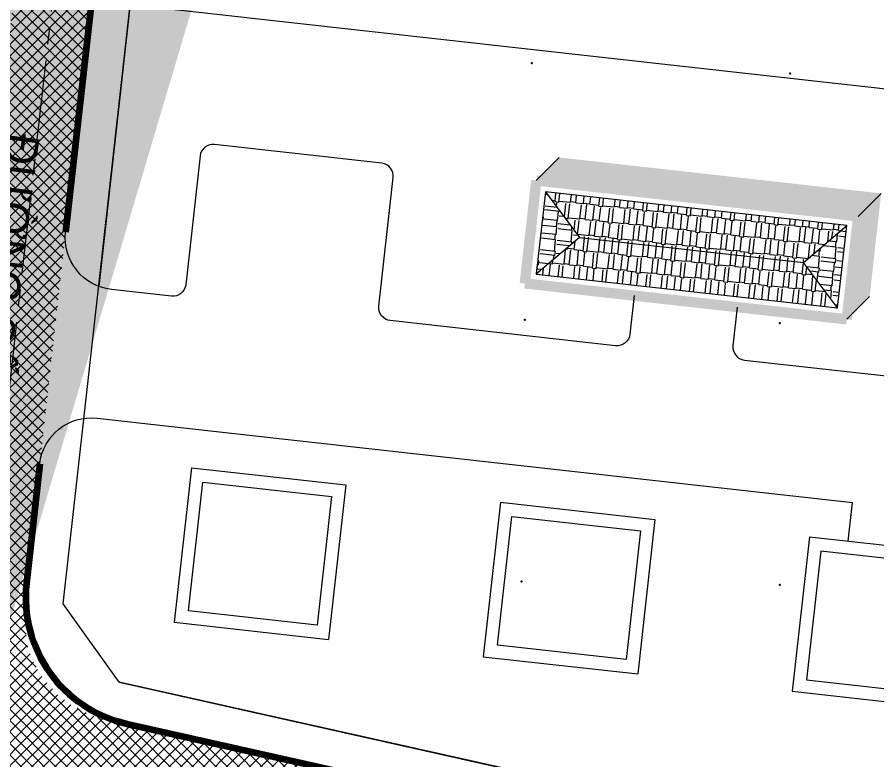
# Model space of a CAD drawing. Header units: millimetres. Extents: x 89040 to 596321, y -313033 to 2401191.
# Drawn here: x 596120 to 596186.3, y 1200442.7 to 1200500 of the extents above; entities that cross this region are included whole.
import ezdxf

# ---------------------------------------------------------------- set-up
doc = ezdxf.new("R2010")
doc.units = ezdxf.units.MM
doc.header["$MEASUREMENT"] = 0
doc.linetypes.add('CENTER', pattern=[50.800000000000004, 31.75, -6.349999999999999, 6.349999999999999, -6.349999999999999])
doc.layers.get('0').update_dxf_attribs({"color": 251, "lineweight": 9})
for name, color, linetype, lineweight in [('1', 8, 'Continuous', 13), ('4 duong di', 11, 'Continuous', 9), ('BONGDO', 251, 'Continuous', 9), ('CONGTRINH', 7, 'Continuous', 20), ('CONGTRINH2', 30, 'Continuous', 18), ('KY HIEU', 9, 'Continuous', 9), ('LEDUONG', 6, 'Continuous', 20), ('LONGDUONG', 4, 'Continuous', 90), ('MANH', 8, 'Continuous', 9), ('TEXT', 7, 'Continuous', 25), ('truc', 8, 'CENTER', 9), ('XE', 8, 'Continuous', 5)]:
    doc.layers.add(name, color=color, linetype=linetype, lineweight=lineweight)
doc.layers.add('DUONG NOI BO CONG TRINH', color=7, linetype='Continuous', lineweight=20, true_color=0x5e5e5e)
doc.layers.add('NOI-SUY-5', color=5, linetype='Continuous')
doc.styles.add('FRANKO', font='VFRANKO.TTF')
doc.styles.add('THAO', font='VHELVCN.TTF')
doc.styles.add('VN', font='VHELVCN.TTF')
doc.dimstyles.new('HOA75', dxfattribs={"dimscale": 0, "dimtxt": 450, "dimasz": 120, "dimexe": 150, "dimexo": 0, "dimgap": 50, "dimtad": 1, "dimdec": 0, "dimrnd": 0.001, "dimzin": 13, "dimdsep": 46, "dimtxsty": 'VN', "dimblk": 'TICKA', "dimcen": 0.09, "dimclrd": 9, "dimclre": 9, "dimclrt": 7, "dimadec": 0, "dimazin": 0, "dimtfac": 1, "dimtdec": 0, "dimtix": 1, "dimtmove": 2, "dimatfit": 3, "dimldrblk": 'PL1', "dimfxl": 1, "dimtolj": 1, "dimtzin": 13, "dimarcsym": 0})
doc.dimstyles.new('SK100-M', dxfattribs={"dimscale": 100, "dimtxt": 3.6, "dimasz": 1.5, "dimexe": 3, "dimexo": 2, "dimgap": 0.5, "dimtad": 1, "dimdec": 0, "dimtxsty": 'THAO', "dimblk": 'ARCHTICK', "dimcen": 0.091, "dimdle": 3, "dimclrd": 256, "dimclre": 256, "dimclrt": 9, "dimadec": 0, "dimazin": 0, "dimtfac": 1, "dimtdec": 0, "dimtmove": 2, "dimatfit": 3, "dimfxl": 55, "dimfxlon": 1, "dimlwe": -1, "dimarcsym": 0})
pattern_1 = [(45, (594650.3527654881, 1198136.11866812), (-0.4419417382415922, 0.4419417382415923), []), (135, (594650.3527654881, 1198136.11866812), (-0.4419417382415923, -0.4419417382415922), [])]
pattern_2 = [(354.0000000000001, (594650.3527654881, 1198136.11866812), (2.661464989110281, 0.926878693109412), [0.5999999999999995, -0.4999999999999998, 0.6999999999999995, -0.2999999999999998, 0.8999999999999996, -0.3999999999999998]), (354.0000000000001, (594650.9547050486, 1198136.105677137), (2.661464989110281, 0.926878693109412), [0.4999999999999998, -1.899999999999999, 0.3999999999999998, -0.5999999999999995]), (354.0000000000001, (594652.135065265, 1198135.855927744), (2.661464989110281, 0.926878693109412), [0.2999999999999998, -3.099999999999997]), (84.00000000000003, (594650.3527654881, 1198136.11866812), (-0.7199094551418482, 1.282275468219433), [1.15, -3.65]), (84.00000000000003, (594650.9494786253, 1198136.055951042), (-0.7199094551418482, 1.282275468219433), [1.125, -3.675]), (84.00000000000003, (594651.446739573, 1198136.00368681), (-0.7199094551418482, 1.282275468219433), [1.05, -3.75]), (84.00000000000003, (594652.135065265, 1198135.855927744), (-0.7199094551418482, 1.282275468219433), [1.15, -3.65]), (84.00000000000003, (594652.4334218337, 1198135.824569205), (-0.7199094551418482, 1.282275468219433), [1.15, -3.65]), (84.00000000000003, (594653.3363311742, 1198135.80508273), (-0.7199094551418482, 1.282275468219433), [1.1, -3.7])]
pattern_3 = [(84, (594650.3527654881, 1198136.11866812), (-0.9268786931094116, 2.661464989110281), [0.5999999999999995, -0.4999999999999998, 0.6999999999999995, -0.2999999999999998, 0.8999999999999996, -0.3999999999999998]), (84, (594650.3657564713, 1198136.72060768), (-0.9268786931094116, 2.661464989110281), [0.4999999999999998, -1.899999999999999, 0.3999999999999998, -0.5999999999999995]), (84, (594650.6155058641, 1198137.900967897), (-0.9268786931094116, 2.661464989110281), [0.2999999999999998, -3.099999999999997]), (174, (594650.3527654881, 1198136.11866812), (-1.282275468219433, -0.7199094551418482), [1.15, -3.65]), (174, (594650.415482566, 1198136.715381257), (-1.282275468219433, -0.7199094551418482), [1.125, -3.675]), (174, (594650.4677467977, 1198137.212642205), (-1.282275468219433, -0.7199094551418482), [1.05, -3.75]), (174, (594650.6155058641, 1198137.900967897), (-1.282275468219433, -0.7199094551418482), [1.15, -3.65]), (174, (594650.6468644033, 1198138.199324465), (-1.282275468219433, -0.7199094551418482), [1.15, -3.65]), (174, (594650.6663508778, 1198139.102233806), (-1.282275468219433, -0.7199094551418482), [1.1, -3.7])]

# ---------------------------------------------------------------- blocks, each defined once
blk = doc.blocks.new('_ARCHTICK')
at = {"color": 0, "linetype": 'ByBlock', "const_width": 0.15}
blk.add_lwpolyline([(-0.5, -0.5), (0.5, 0.5)], dxfattribs=at)
blk = doc.blocks.new('PL')
at = {"layer": '1', "ltscale": 100}
blk.add_line((4.029908342286944, 0), (-6.671398499514908, 0), dxfattribs=at)
at = {"layer": '1', "ltscale": 100, "const_width": 1.6}
blk.add_lwpolyline([(0, 0), (-2.566846419125795, -8.508275751170004)], dxfattribs=at)
blk = doc.blocks.new('PL1')
at = {"layer": '4 duong di', "ltscale": 100, "xscale": 0.25, "yscale": 0.25, "zscale": 0.25}
blk.add_blockref('PL', (0, 0), dxfattribs=at)
blk = doc.blocks.new('TICKA')
at = {"color": 0}
for p, q in [((0, 2.5), (0, -2.5)), ((-2.5, 0), (2.5, 0))]:
    blk.add_line(p, q, dxfattribs=at)
at = {"color": 0, "const_width": 0.5}
blk.add_lwpolyline([(-0.7071067811865533, -0.7071067811865462), (0.7071067811865533, 0.7071067811865462)], dxfattribs=at)
at = {"color": 0, "const_width": 0.25}
for points in [[(0.5821067811865533, 0.7071067811865462, 1), (0.8321067811865532, 0.7071067811865462, 1)], [(-0.8321067811865532, -0.7071067811865462, 1), (-0.5821067811865533, -0.7071067811865462, 1)]]:
    blk.add_lwpolyline(points, format="xyb", close=True, dxfattribs=at)

msp = doc.modelspace()

# ---------------------------------------------------------------- hatches: boundary and pattern name
at = {"layer": 'BONGDO'}
h = msp.add_hatch(dxfattribs=at)
h.set_pattern_fill('ANSI35', color=256, style=0)
h.set_pattern_definition([(45, (594650.3527654881, 1198136.11866812), (-0.1767766952966369, 0.1767766952966369), []), (45, (594650.5295421833, 1198136.11866812), (-0.1767766952966369, 0.1767766952966369), [0.3125, -0.0625, 0, -0.0625])])
h.paths.add_polyline_path([(596183.9977301861, 1200476.67337623), (596185.7678661811, 1200478.443512225), (596186.6550215519, 1200486.394169767), (596161.8092167333, 1200489.1665303), (596160.0390807384, 1200487.396394305), (596184.8848855568, 1200484.624033772)])
at = {"layer": 'DUONG NOI BO CONG TRINH'}
h = msp.add_hatch(dxfattribs=at)
h.set_pattern_fill('NET', color=256, scale=5, angle=45, style=0)
h.set_pattern_definition(pattern_1)
h.paths.add_polyline_path([(596105.9721441427, 1200450.474275049), (596125.9513082042, 1200446.000588098), (596124.1780404386, 1200446.870775924), (596123.0046462043, 1200447.770548475), (596121.9265263577, 1200448.995004047), (596121.2280688569, 1200450.176490214), (596120.7369510764, 1200451.477302178), (596120.487885393, 1200454.529055166), (596120.6238408787, 1200455.747483801), (596124.2890369779, 1200488.594851888), (596129.8513284619, 1200535.462564368), (596136.4825987838, 1200597.873155715), (596137.1718856344, 1200604.050522025), (596137.8965467892, 1200607.162162318), (596139.0906832526, 1200609.068424659), (596140.6735438087, 1200610.502761405), (596142.8030320229, 1200611.54112816), (596145.0977195215, 1200611.909789415), (596122.9277267549, 1200611.609931914), (596124.6406550801, 1200611.448062673), (596125.6457692375, 1200611.172983723), (596127.1642009333, 1200610.463202902), (596128.2135686195, 1200609.709184152), (596128.9619804294, 1200608.984843147), (596130.1954882501, 1200607.180058553), (596130.8259455052, 1200605.43151518), (596131.035919872, 1200603.610663557), (596130.0778364199, 1200594.579400991), (596123.1815636755, 1200532.77522923), (596118.0055613989, 1200486.38806538), (596114.7181672244, 1200457.07633638), (596114.4256023861, 1200455.928898187), (596114.0323977262, 1200454.968587785), (596113.2763034685, 1200453.720958797), (596112.6500223941, 1200452.9730924), (596111.4880540365, 1200451.961721039), (596110.4232066969, 1200451.320491557), (596108.6197991957, 1200450.673966048)])
h = msp.add_hatch(dxfattribs=at)
h.set_pattern_fill('NET', color=256, scale=5, angle=45, style=0)
h.set_pattern_definition(pattern_1)
h.paths.add_polyline_path([(595995.101366762, 1200475.274766724, -0.3511223697137446), (595987.2846282816, 1200485.03352531), (595987.2846282816, 1200525.771851248), (595981.2846282816, 1200522.623540457), (595981.2846282816, 1200519.609639589, -0.1859721201900045), (595978.6996744657, 1200512.900161957), (595938.6890100861, 1200468.681976798), (595947.4985450422, 1200453.49973682), (595973.5929352575, 1200466.517219932, -0.1723865966107662), (595980.2401797544, 1200467.327634762), (596111.5678269906, 1200437.946582228), (596137.9551008744, 1200432.043134656), (596205.7859866555, 1200416.867786124, -0.3818854923098502), (596213.5439467016, 1200406.026385501), (596216.5579224279, 1200433.701830808, -0.4472979209271629), (596208.0707842682, 1200427.628549224)])
h.paths.add_polyline_path([(595960.3912970803, 1200478.754145614, -1), (595972.2750441722, 1200478.754145614, -1)], flags=16)
at = {"layer": 'XE'}
h = msp.add_hatch(dxfattribs=at)
h.set_pattern_fill('AR-RSHKE', color=30, scale=0.1, angle=84, style=0)
h.set_pattern_definition(pattern_3)
h.paths.add_polyline_path([(596160.7454309555, 1200486.512613014), (596163.3720653855, 1200482.999666733), (596160.035706659, 1200480.152086981)])
h = msp.add_hatch(dxfattribs=at)
h.set_pattern_fill('AR-RSHKE', color=22, scale=0.1, angle=354.0000000000001, style=0)
h.set_pattern_definition(pattern_2)
h.paths.add_polyline_path([(596180.664745539, 1200481.070103802), (596163.3720653855, 1200482.999666733), (596160.7454309555, 1200486.512613014), (596184.0011042655, 1200483.917683555)])
h = msp.add_hatch(dxfattribs=at)
h.set_pattern_fill('AR-RSHKE', color=22, scale=0.1, angle=84, style=0)
h.set_pattern_definition(pattern_3)
h.paths.add_polyline_path([(596184.0011042655, 1200483.917683555), (596180.664745539, 1200481.070103802), (596183.291379969, 1200477.557157522)])
h = msp.add_hatch(dxfattribs=at)
h.set_pattern_fill('AR-RSHKE', color=30, scale=0.1, angle=354.0000000000001, style=0)
h.set_pattern_definition(pattern_2)
h.paths.add_polyline_path([(596180.664745539, 1200481.070103802), (596163.3720653855, 1200482.999666733), (596160.035706659, 1200480.152086981), (596183.291379969, 1200477.557157522)])

# ---------------------------------------------------------------- linework, layer by layer
at = {"layer": 'BONGDO'}
for p, q in [((596160.0390807384, 1200487.396394305), (596161.8092167333, 1200489.1665303)), ((596184.8848855568, 1200484.624033772), (596186.6550215519, 1200486.394169767)), ((596183.9977301861, 1200476.67337623), (596185.7678661811, 1200478.443512225))]:
    msp.add_line(p, q, dxfattribs=at)
at = {"layer": 'CONGTRINH', "const_width": 0.8}
for points in [[(596160.0390807384, 1200487.396394305), (596159.1519253677, 1200479.445736764)], [(596184.8848855568, 1200484.624033772), (596160.0390807384, 1200487.396394305)], [(596184.8848855568, 1200484.624033772), (596183.9977301861, 1200476.67337623)], [(596183.9977301861, 1200476.67337623), (596159.1519253677, 1200479.445736764)]]:
    msp.add_lwpolyline(points, dxfattribs=at)
at = {"layer": 'CONGTRINH2'}
msp.add_lwpolyline([(596160.035706659, 1200480.152086981), (596183.291379969, 1200477.557157522), (596184.0011042655, 1200483.917683555), (596160.7454309555, 1200486.512613014), (596160.035706659, 1200480.152086981)], close=True, dxfattribs=at)
for points in [[(596160.7454309555, 1200486.512613014), (596163.3720653855, 1200482.999666733), (596160.035706659, 1200480.152086981)], [(596183.291379969, 1200477.557157522), (596180.664745539, 1200481.070103802), (596184.0011042655, 1200483.917683555)], [(596163.3720653855, 1200482.999666733), (596180.664745539, 1200481.070103802)]]:
    msp.add_lwpolyline(points, dxfattribs=at)
at = {"layer": 'LEDUONG'}
for p, q in [((596129.8927871827, 1200511.762720233), (596126.2614421555, 1200479.218724352)), ((596127.8516448525, 1200448.64960005), (596123.5267376662, 1200454.710391774)), ((596127.8516448525, 1200448.64960005), (596207.2298804295, 1200430.890840499))]:
    msp.add_line(p, q, dxfattribs=at)
for points in [[(596212.650580741, 1200434.769820522), (596207.2298804295, 1200430.890840499), (596127.8516448525, 1200448.64960005), (596123.5267376662, 1200454.710391774), (596127.4528073677, 1200489.895700587), (596138.2499522793, 1200586.65936168), (596140.0598518822, 1200602.879622983), (596145.613866712, 1200607.916404645), (596215.9035115879, 1200608.867098563), (596220.9706750091, 1200603.935176537), (596221.112194404, 1200595.003257271)], [(596219.7703097168, 1200490.793486845), (596128.6870339866, 1200500.956799353)], [(596133.4147475794, 1200465.212055599), (596132.0840145234, 1200453.286069286)], [(596133.4147475794, 1200465.212055599), (596145.3407338923, 1200463.881322543)], [(596143.1270630648, 1200453.060062844), (596133.1887411375, 1200454.169007058), (596134.2976853509, 1200464.107328985), (596144.2360072782, 1200462.998384772), (596143.1270630648, 1200453.060062844)], [(596145.3407338923, 1200463.881322543), (596144.0100008362, 1200451.95533623)], [(596157.2667202051, 1200462.550589487), (596155.9359871491, 1200450.624603174)], [(596157.2667202051, 1200462.550589487), (596169.1927065179, 1200461.219856431)], [(596184.100189409, 1200459.556440111), (596184.4328726729, 1200462.53793669)], [(596157.0407137632, 1200451.507540946), (596158.1496579765, 1200461.445862873), (596168.0879799038, 1200460.33691866), (596166.9790356905, 1200450.398596732), (596157.0407137632, 1200451.507540946)], [(596169.1927065179, 1200461.219856431), (596167.8619734619, 1200449.293870118)], [(596181.1186928308, 1200459.889123375), (596179.7879597747, 1200447.963137062)], [(596181.1186928308, 1200459.889123375), (596193.0446791436, 1200458.558390319)], [(596132.0840145234, 1200453.286069286), (596144.0100008362, 1200451.95533623)], [(596155.9359871491, 1200450.624603174), (596167.8619734619, 1200449.293870118)], [(596179.7879597747, 1200447.963137062), (596191.7139460876, 1200446.632404006)]]:
    msp.add_lwpolyline(points, dxfattribs=at)
for points in [[(596167.599499006, 1200478.503134182), (596167.266815742, 1200475.521637604, -0.4142135623730546), (596166.162089128, 1200474.638699833), (596148.770025755, 1200476.579352206, -0.4142135623731133), (596147.8870879837, 1200477.68407882), (596148.9960321969, 1200487.622400747, 0.4142135623730546), (596148.1130944255, 1200488.727127361), (596135.1932759199, 1200490.168754839, 0.4142135623729811), (596134.0885493059, 1200489.285817067), (596132.9796050926, 1200479.34749514, -0.4142135623730546), (596131.8748784784, 1200478.464557369), (596127.2411889099, 1200478.981596691, -0.4142135623731207), (596123.7094378243, 1200483.400503147), (596123.7883194583, 1200484.107437782)], [(596175.5501565478, 1200477.615978812), (596175.2174732839, 1200474.634482233, 0.4142135623731133), (596176.1004110554, 1200473.529755619), (596194.4863066209, 1200471.478208825)], [(596121.6440006109, 1200464.890122101), (596121.7133382404, 1200465.511523678, -0.4142135623731024), (596126.1322446966, 1200469.043274763), (596184.4328726729, 1200462.53793669)]]:
    msp.add_lwpolyline(points, format="xyb", dxfattribs=at)
msp.add_lwpolyline([(596180.8926863889, 1200448.846074834), (596190.8310083163, 1200447.73713062), (596191.9399525295, 1200457.675452548), (596182.0016306022, 1200458.784396761), (596180.8926863889, 1200448.846074834)], close=True, dxfattribs=at)
at = {"layer": 'LONGDUONG'}
for p, q in [((596126.4817983576, 1200508.246307965), (596123.7094378243, 1200483.400503147)), ((596121.7133382404, 1200465.511523678), (596120.6867319575, 1200456.311111603)), ((596128.4417923652, 1200445.443408804), (596202.613929221, 1200428.849374756))]:
    msp.add_line(p, q, dxfattribs=at)
msp.add_arc((596130.6250538849, 1200455.20216739), 10, 173.6331224035743, 257.3892611524337, dxfattribs=at)
at = {"layer": 'NOI-SUY-5'}
for p in [(596159.6809943283, 1200496.454088657), (596179.6249943282, 1200495.664088657), (596159.1549943283, 1200476.644088657), (596178.8329943283, 1200476.384088657), (596158.8889943283, 1200456.434088657), (596178.8329943283, 1200456.174088657)]:
    msp.add_point(p, dxfattribs=at)
at = {"layer": 'truc', "color": 171, "ltscale": 0.2}
msp.add_line((596135.6890002151, 1200617.813709693), (596116.1936262089, 1200443.096802706), dxfattribs=at)

# ---------------------------------------------------------------- texts
at = {"layer": 'TEXT', "style": 'FRANKO'}
msp.add_text('ÑÖÔØNG SOÁ 6A', height=2.5, rotation=262.5989034176404, dxfattribs=at).set_placement((596119.2351741763, 1200491.161633117))

# ---------------------------------------------------------------- leaders
at = {"layer": 'KY HIEU', "color": 8}
for points in [[(596084.3609517358, 1200685.902247317), (596084.3766896933, 1200684.399438008)], [(596089.2011980917, 1200685.952936111), (596089.2169360493, 1200684.450126802)]]:
    msp.add_leader(points, dimstyle='SK100-M', override={"dimasz": 2.1, "dimgap": 0.5, "dimtad": 0}, dxfattribs=at)
at = {"layer": 'MANH'}
msp.add_leader([(596160.3243393612, 1200675.465654242), (596157.6914925697, 1200675.454166208)], dimstyle='HOA75', override={"dimscale": 1, "dimtad": 0}, dxfattribs=at)

doc.saveas('drawing.dxf')
